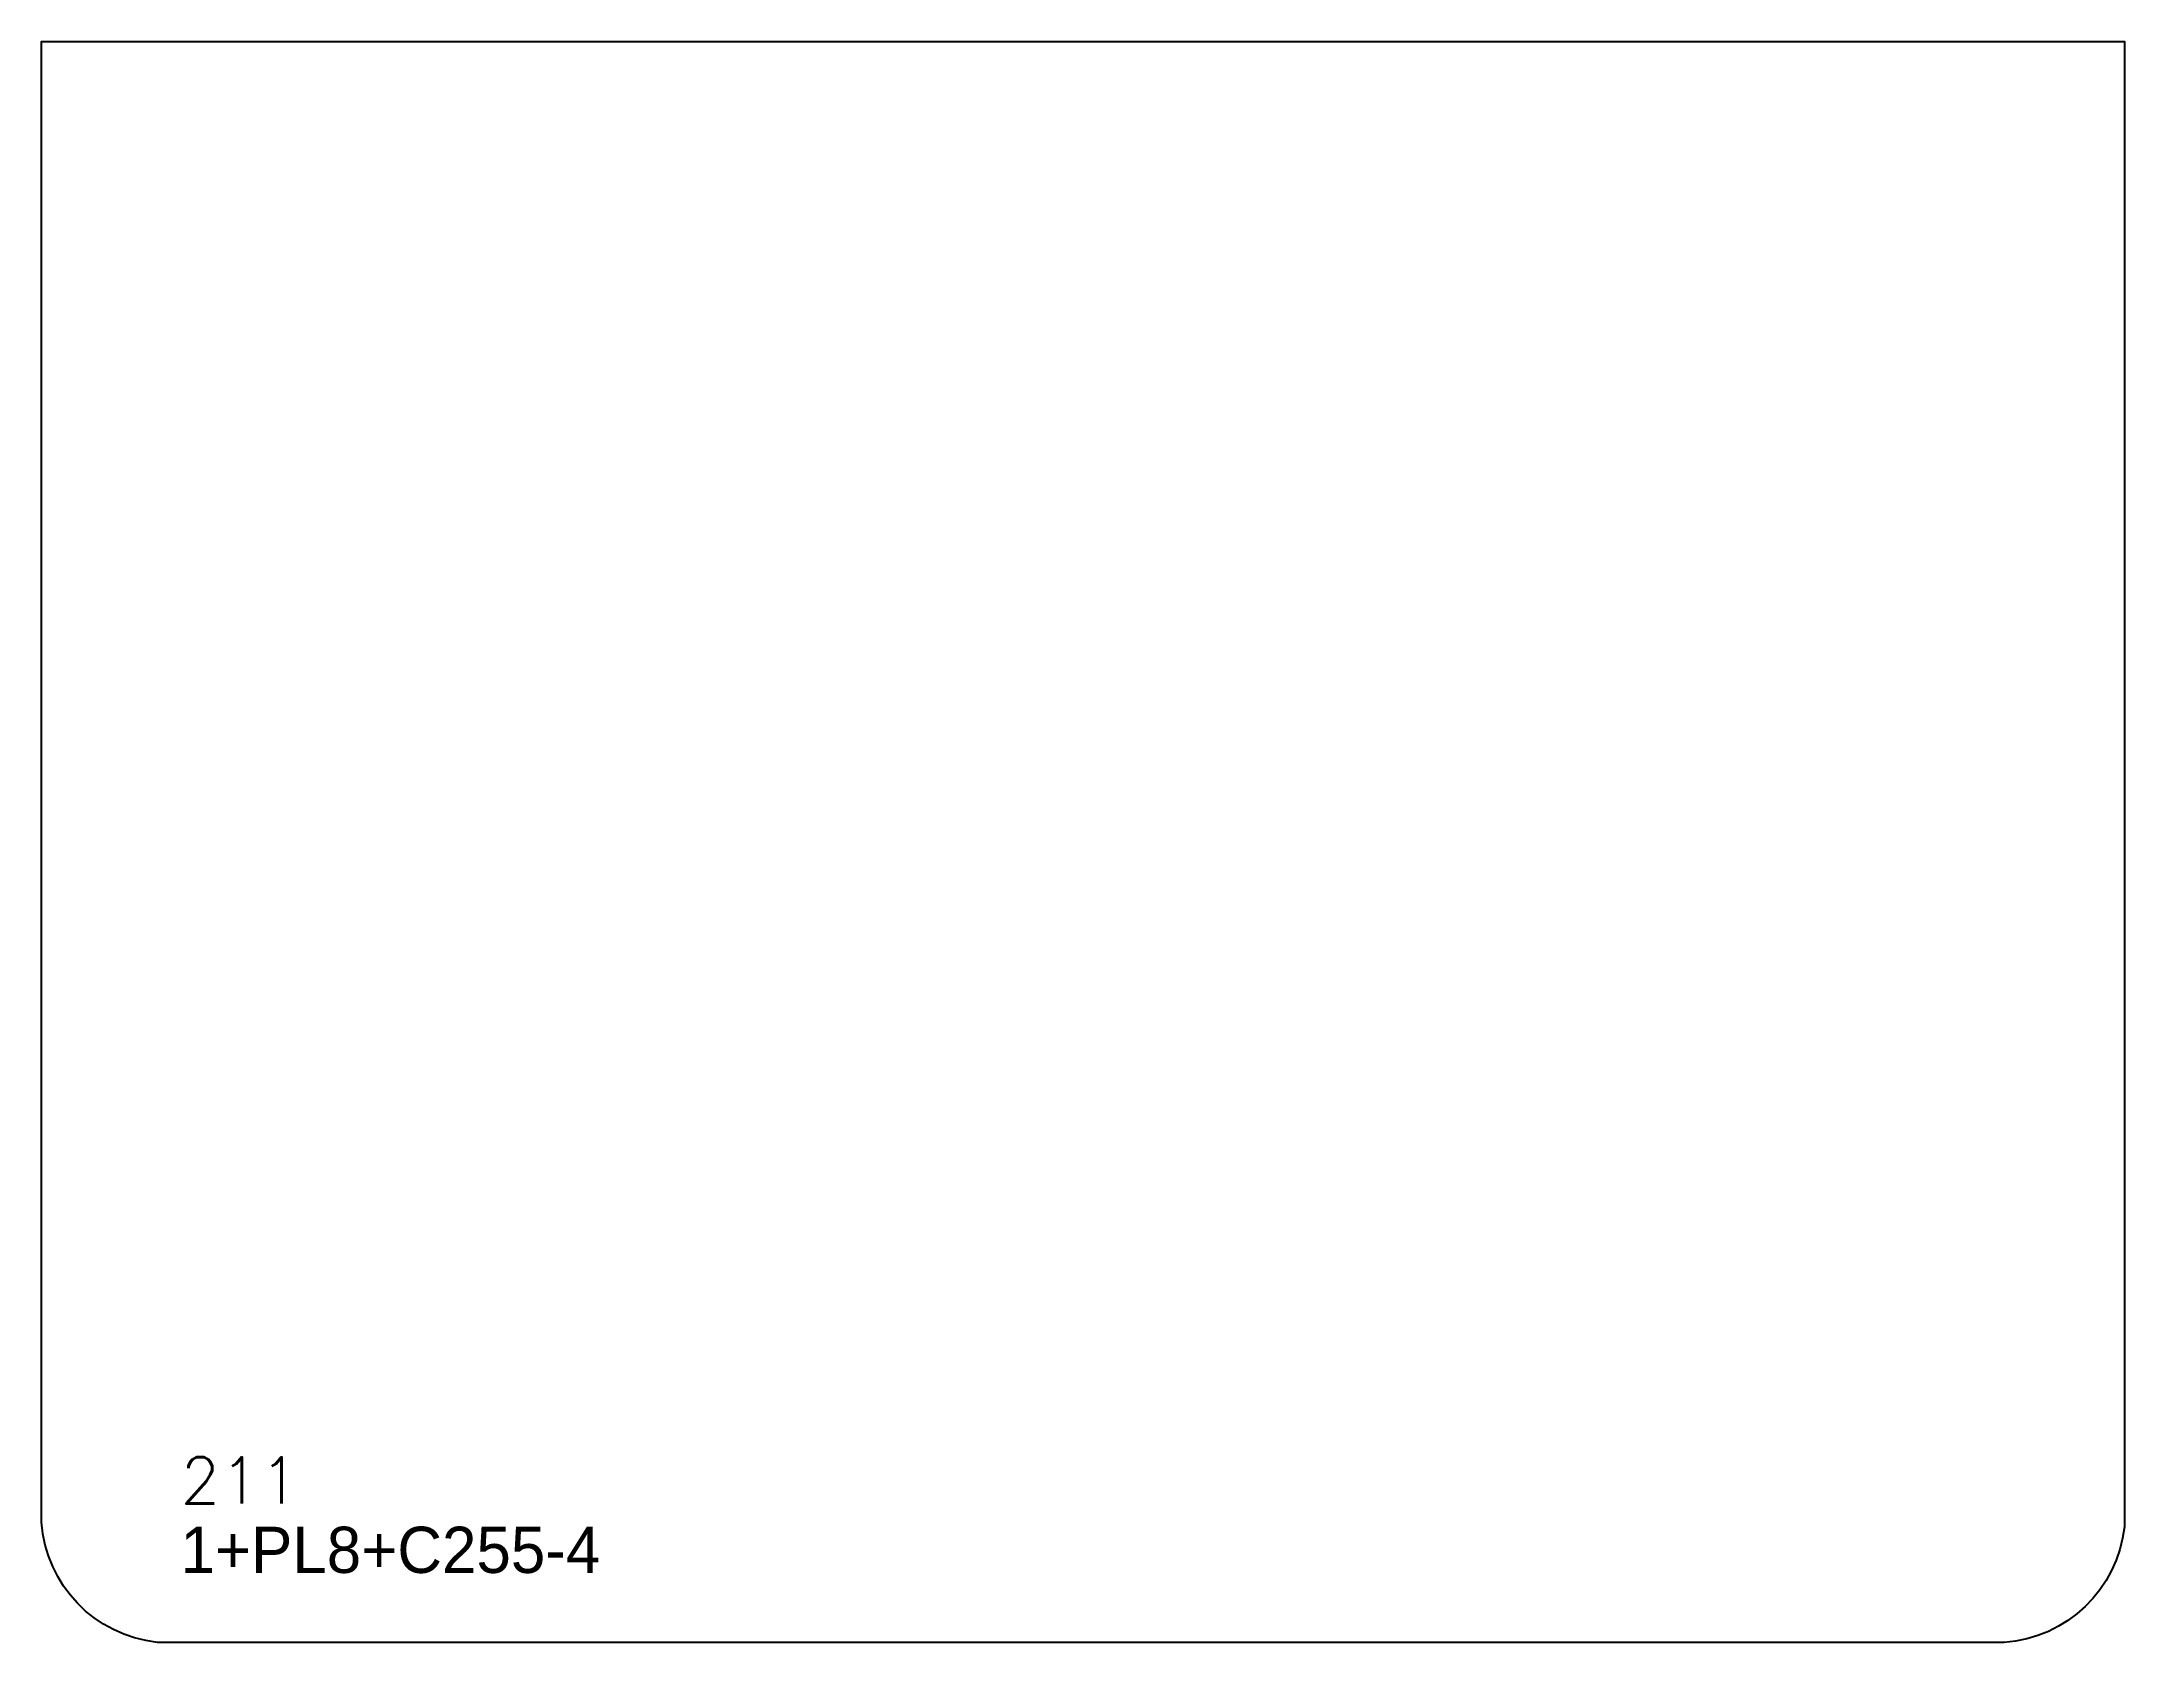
# Model space of a CAD drawing. Extents: x 0 to 450, y 0 to 346.
import ezdxf

# ---------------------------------------------------------------- set-up
doc = ezdxf.new("R2010")
doc.units = 0
doc.styles.add('Font1', font='txt.shx')
doc.styles.add('Font2', font='.ttf')

msp = doc.modelspace()

# ---------------------------------------------------------------- linework, layer by layer
at = {"layer": '1'}
msp.add_lwpolyline([(0, 26), (0, 346), (450, 346), (450, 25, -0.364938), (424, 0), (25, 0, -0.364938)], format="xyb", close=True, dxfattribs=at)

# ---------------------------------------------------------------- texts
for s, style, p in [('211', 'Font1', (30, 30)), ('1+PL8+C255-4', 'Font2', (30, 15))]:
    msp.add_text(s, height=10, dxfattribs=dict(at, style=style)).set_placement(p)

doc.saveas('drawing.dxf')
